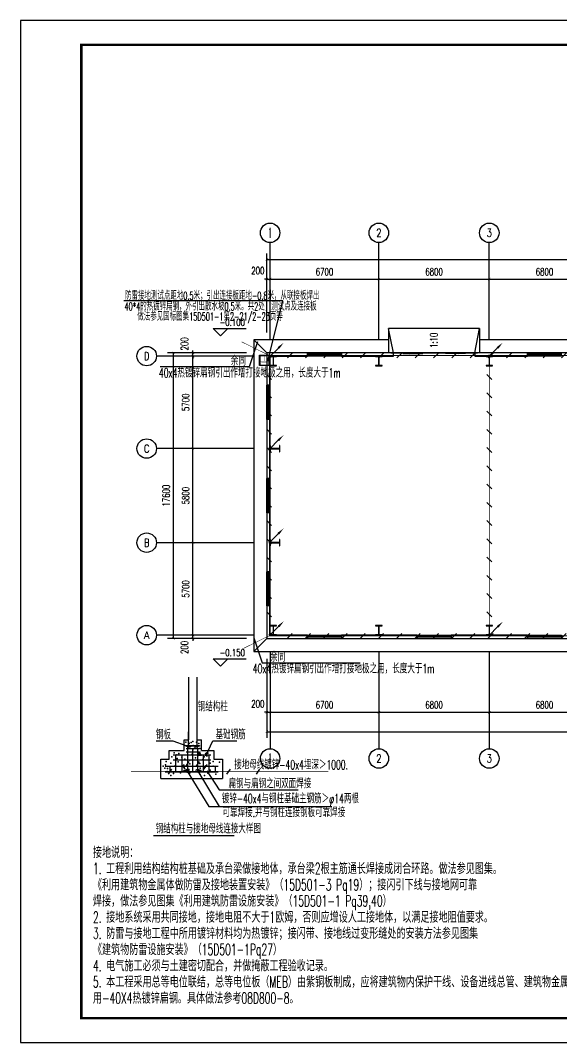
# Model space of a CAD drawing. Extents: x 1728470 to 1835391, y -157368 to 197905.
# Drawn here: x 1728675 to 1762000, y -89475 to -26475 of the extents above; entities that cross this region are included whole.
import ezdxf
from ezdxf.enums import TextEntityAlignment as Align

# ---------------------------------------------------------------- set-up
doc = ezdxf.new("R2010")
doc.units = 0
doc.header["$LTSCALE"] = 1000
doc.header["$MEASUREMENT"] = 0
doc.linetypes.add('ACAD_ISO10W100', pattern=[18.5, 12, -3, 0.5, -3])
doc.linetypes.add('CENTER2', pattern=[1.14, 0.75, -0.13, 0.13, -0.13])
doc.layers.get('0').update_dxf_attribs({"linetype": 'CONTINUOUS'})
doc.layers.get('DEFPOINTS').update_dxf_attribs({"linetype": 'CONTINUOUS'})
for name, color, linetype in [('AXIS', 3, 'CONTINUOUS'), ('AXIS_TEXT', 7, 'CONTINUOUS'), ('COLUMN', 99, 'CONTINUOUS'), ('DIM_ELEV', 3, 'CONTINUOUS'), ('DIM_SYMB', 3, 'CONTINUOUS'), ('ELEMENT', 3, 'CONTINUOUS'), ('GROUND', 2, 'CONTINUOUS'), ('LWIRE', 4, 'CONTINUOUS'), ('PUB_DIM', 3, 'CONTINUOUS'), ('PUB_TEXT', 7, 'CONTINUOUS'), ('PUB_TITLE', 4, 'CONTINUOUS'), ('SHTLN', 4, 'CONTINUOUS'), ('STAIR', 2, 'CONTINUOUS'), ('TEL_LEAD', 3, 'CONTINUOUS'), ('WALL', 9, 'CONTINUOUS'), ('WINDOW', 99, 'CONTINUOUS'), ('WIRE-接地', 4, 'CONTINUOUS'), ('WIRE-照明', 1, 'CONTINUOUS')]:
    doc.layers.add(name, color=color, linetype=linetype)
doc.styles.add('_TCH_AXIS', font='COMPLEX', dxfattribs={"bigfont": 'GBCBIG'})
doc.styles.add('_TCH_DIM', font='SIMPLEX', dxfattribs={"bigfont": 'GBCBIG'})
doc.styles.add('COMPLEX', font='COMPLEX')
doc.styles.add('DIM_FONT', font='SIMPLEX', dxfattribs={"width": 0.7, "bigfont": 'GBCBIG'})
doc.styles.get("Standard").update_dxf_attribs({"font": 'gbenor.shx', "bigfont": 'gbcbig.shx'})
doc.styles.add('STY53', font='COMPLEX', dxfattribs={"width": 0.6, "bigfont": 'HZTXT'})
doc.dimstyles.new('DIMN150', dxfattribs={"dimscale": 1.5, "dimtxt": 300, "dimasz": 100, "dimexe": 250, "dimexo": 300, "dimgap": 150, "dimtad": 1, "dimdec": 0, "dimzin": 0, "dimtxsty": 'DIM_FONT', "dimblk": 'ARCHTICK', "dimcen": 0.09, "dimclrt": 7, "dimazin": 3, "dimtfac": 1, "dimtdec": 0, "dimtix": 1, "dimtmove": 0, "dimatfit": 3, "dimtolj": 1, "dimtzin": 0})

# ---------------------------------------------------------------- blocks, each defined once
blk = doc.blocks.new('_AXISO')
blk.add_circle((0, 0), 0.5)
at = {"layer": 'AXIS_TEXT', "style": 'COMPLEX', "width": 1.041667}
blk.add_attdef('A', text='', height=0.56, dxfattribs=at).set_placement((-0.25, -0.28), (0.25, -0.28), align=Align.FIT)
blk = doc.blocks.new('_ARCHTICK')
at = {"color": 0, "linetype": 'BYBLOCK', "const_width": 0.15}
blk.add_lwpolyline([(-0.5, -0.5), (0.5, 0.5)], dxfattribs=at)
blk = doc.blocks.new('*D48')
at = {"layer": 'AXIS', "color": 0}
for p, q in [((1913817, 67450), (1913817, 62575)), ((1968417, 67450), (1968417, 62575)), ((1913817, 62950), (1968417, 62950))]:
    blk.add_line(p, q, dxfattribs=at)
at = {"layer": 'DEFPOINTS', "color": 0}
for p in [(1913817, 67900), (1968417, 67900), (1968417, 62950)]:
    blk.add_point(p, dxfattribs=at)
at = {"layer": 'AXIS', "color": 0, "xscale": 150, "yscale": 150, "zscale": 150, "rotation": 180}
blk.add_blockref('_ARCHTICK', (1913817, 62950), dxfattribs=at)
at = {"layer": 'AXIS', "color": 0, "xscale": 150, "yscale": 150, "zscale": 150}
blk.add_blockref('_ARCHTICK', (1968417, 62950), dxfattribs=at)
at = {"layer": 'AXIS', "color": 7, "insert": (1941117, 63400), "char_height": 450, "attachment_point": 5, "style": 'DIM_FONT'}
blk.add_mtext('\\A1;54600', dxfattribs=at)
blk = doc.blocks.new('*D49')
at = {"layer": 'AXIS', "color": 0}
for p, q in [((1913817, 67450), (1913817, 63775)), ((1914017, 67450), (1914017, 63775)), ((1913817, 64150), (1913667, 64150)), ((1913817, 64150), (1914017, 64150)), ((1914017, 64150), (1914167, 64150))]:
    blk.add_line(p, q, dxfattribs=at)
at = {"layer": 'DEFPOINTS', "color": 0}
for p in [(1913817, 67900), (1914017, 67900), (1914017, 64150)]:
    blk.add_point(p, dxfattribs=at)
at = {"layer": 'AXIS', "color": 0, "xscale": 150, "yscale": 150, "zscale": 150}
blk.add_blockref('_ARCHTICK', (1913817, 64150), dxfattribs=at)
at = {"layer": 'AXIS', "color": 0, "xscale": 150, "yscale": 150, "zscale": 150, "rotation": 180}
blk.add_blockref('_ARCHTICK', (1914017, 64150), dxfattribs=at)
at = {"layer": 'AXIS', "color": 7, "insert": (1913262, 64668), "char_height": 450, "attachment_point": 5, "style": 'DIM_FONT'}
blk.add_mtext('\\A1;200', dxfattribs=at)
blk = doc.blocks.new('*D50')
at = {"layer": 'AXIS', "color": 0}
for p, q in [((1914017, 67450), (1914017, 63775)), ((1920717, 67450), (1920717, 63775)), ((1914017, 64150), (1920717, 64150))]:
    blk.add_line(p, q, dxfattribs=at)
at = {"layer": 'DEFPOINTS', "color": 0}
for p in [(1914017, 67900), (1920717, 67900), (1920717, 64150)]:
    blk.add_point(p, dxfattribs=at)
at = {"layer": 'AXIS', "color": 0, "xscale": 150, "yscale": 150, "zscale": 150, "rotation": 180}
blk.add_blockref('_ARCHTICK', (1914017, 64150), dxfattribs=at)
at = {"layer": 'AXIS', "color": 0, "xscale": 150, "yscale": 150, "zscale": 150}
blk.add_blockref('_ARCHTICK', (1920717, 64150), dxfattribs=at)
at = {"layer": 'AXIS', "color": 7, "insert": (1917367, 64600), "char_height": 450, "attachment_point": 5, "style": 'DIM_FONT'}
blk.add_mtext('\\A1;6700', dxfattribs=at)
blk = doc.blocks.new('*D51')
at = {"layer": 'AXIS', "color": 0}
for p, q in [((1920717, 67450), (1920717, 63775)), ((1927517, 67450), (1927517, 63775)), ((1920717, 64150), (1927517, 64150))]:
    blk.add_line(p, q, dxfattribs=at)
at = {"layer": 'DEFPOINTS', "color": 0}
for p in [(1920717, 67900), (1927517, 67900), (1927517, 64150)]:
    blk.add_point(p, dxfattribs=at)
at = {"layer": 'AXIS', "color": 0, "xscale": 150, "yscale": 150, "zscale": 150, "rotation": 180}
blk.add_blockref('_ARCHTICK', (1920717, 64150), dxfattribs=at)
at = {"layer": 'AXIS', "color": 0, "xscale": 150, "yscale": 150, "zscale": 150}
blk.add_blockref('_ARCHTICK', (1927517, 64150), dxfattribs=at)
at = {"layer": 'AXIS', "color": 7, "insert": (1924117, 64600), "char_height": 450, "attachment_point": 5, "style": 'DIM_FONT'}
blk.add_mtext('\\A1;6800', dxfattribs=at)
blk = doc.blocks.new('*D52')
at = {"layer": 'AXIS', "color": 0}
for p, q in [((1927517, 67450), (1927517, 63775)), ((1934317, 67450), (1934317, 63775)), ((1927517, 64150), (1934317, 64150))]:
    blk.add_line(p, q, dxfattribs=at)
at = {"layer": 'DEFPOINTS', "color": 0}
for p in [(1927517, 67900), (1934317, 67900), (1934317, 64150)]:
    blk.add_point(p, dxfattribs=at)
at = {"layer": 'AXIS', "color": 0, "xscale": 150, "yscale": 150, "zscale": 150, "rotation": 180}
blk.add_blockref('_ARCHTICK', (1927517, 64150), dxfattribs=at)
at = {"layer": 'AXIS', "color": 0, "xscale": 150, "yscale": 150, "zscale": 150}
blk.add_blockref('_ARCHTICK', (1934317, 64150), dxfattribs=at)
at = {"layer": 'AXIS', "color": 7, "insert": (1930917, 64600), "char_height": 450, "attachment_point": 5, "style": 'DIM_FONT'}
blk.add_mtext('\\A1;6800', dxfattribs=at)
blk = doc.blocks.new('*D59')
at = {"layer": 'AXIS', "color": 0}
for p, q in [((1913817, 87550), (1913817, 92425)), ((1913817, 92050), (1968417, 92050)), ((1968417, 87550), (1968417, 92425))]:
    blk.add_line(p, q, dxfattribs=at)
at = {"layer": 'DEFPOINTS', "color": 0}
for p in [(1968417, 92050), (1913817, 87100), (1968417, 87100)]:
    blk.add_point(p, dxfattribs=at)
at = {"layer": 'AXIS', "color": 0, "xscale": 150, "yscale": 150, "zscale": 150, "rotation": 180}
blk.add_blockref('_ARCHTICK', (1913817, 92050), dxfattribs=at)
at = {"layer": 'AXIS', "color": 0, "xscale": 150, "yscale": 150, "zscale": 150}
blk.add_blockref('_ARCHTICK', (1968417, 92050), dxfattribs=at)
at = {"layer": 'AXIS', "color": 7, "insert": (1941117, 92500), "char_height": 450, "attachment_point": 5, "style": 'DIM_FONT'}
blk.add_mtext('\\A1;54600', dxfattribs=at)
blk = doc.blocks.new('*D60')
at = {"layer": 'AXIS', "color": 0}
for p, q in [((1913817, 90850), (1913667, 90850)), ((1913817, 87550), (1913817, 91225)), ((1913817, 90850), (1914017, 90850)), ((1914017, 87550), (1914017, 91225)), ((1914017, 90850), (1914167, 90850))]:
    blk.add_line(p, q, dxfattribs=at)
at = {"layer": 'DEFPOINTS', "color": 0}
for p in [(1914017, 90850), (1913817, 87100), (1914017, 87100)]:
    blk.add_point(p, dxfattribs=at)
at = {"layer": 'AXIS', "color": 0, "xscale": 150, "yscale": 150, "zscale": 150}
blk.add_blockref('_ARCHTICK', (1913817, 90850), dxfattribs=at)
at = {"layer": 'AXIS', "color": 0, "xscale": 150, "yscale": 150, "zscale": 150, "rotation": 180}
blk.add_blockref('_ARCHTICK', (1914017, 90850), dxfattribs=at)
at = {"layer": 'AXIS', "color": 7, "insert": (1913262, 91368), "char_height": 450, "attachment_point": 5, "style": 'DIM_FONT'}
blk.add_mtext('\\A1;200', dxfattribs=at)
blk = doc.blocks.new('*D61')
at = {"layer": 'AXIS', "color": 0}
for p, q in [((1914017, 87550), (1914017, 91225)), ((1914017, 90850), (1920717, 90850)), ((1920717, 87550), (1920717, 91225))]:
    blk.add_line(p, q, dxfattribs=at)
at = {"layer": 'DEFPOINTS', "color": 0}
for p in [(1920717, 90850), (1914017, 87100), (1920717, 87100)]:
    blk.add_point(p, dxfattribs=at)
at = {"layer": 'AXIS', "color": 0, "xscale": 150, "yscale": 150, "zscale": 150, "rotation": 180}
blk.add_blockref('_ARCHTICK', (1914017, 90850), dxfattribs=at)
at = {"layer": 'AXIS', "color": 0, "xscale": 150, "yscale": 150, "zscale": 150}
blk.add_blockref('_ARCHTICK', (1920717, 90850), dxfattribs=at)
at = {"layer": 'AXIS', "color": 7, "insert": (1917367, 91300), "char_height": 450, "attachment_point": 5, "style": 'DIM_FONT'}
blk.add_mtext('\\A1;6700', dxfattribs=at)
blk = doc.blocks.new('*D62')
at = {"layer": 'AXIS', "color": 0}
for p, q in [((1920717, 87550), (1920717, 91225)), ((1920717, 90850), (1927517, 90850)), ((1927517, 87550), (1927517, 91225))]:
    blk.add_line(p, q, dxfattribs=at)
at = {"layer": 'DEFPOINTS', "color": 0}
for p in [(1927517, 90850), (1920717, 87100), (1927517, 87100)]:
    blk.add_point(p, dxfattribs=at)
at = {"layer": 'AXIS', "color": 0, "xscale": 150, "yscale": 150, "zscale": 150, "rotation": 180}
blk.add_blockref('_ARCHTICK', (1920717, 90850), dxfattribs=at)
at = {"layer": 'AXIS', "color": 0, "xscale": 150, "yscale": 150, "zscale": 150}
blk.add_blockref('_ARCHTICK', (1927517, 90850), dxfattribs=at)
at = {"layer": 'AXIS', "color": 7, "insert": (1924117, 91300), "char_height": 450, "attachment_point": 5, "style": 'DIM_FONT'}
blk.add_mtext('\\A1;6800', dxfattribs=at)
blk = doc.blocks.new('*D63')
at = {"layer": 'AXIS', "color": 0}
for p, q in [((1927517, 87550), (1927517, 91225)), ((1927517, 90850), (1934317, 90850)), ((1934317, 87550), (1934317, 91225))]:
    blk.add_line(p, q, dxfattribs=at)
at = {"layer": 'DEFPOINTS', "color": 0}
for p in [(1934317, 90850), (1927517, 87100), (1934317, 87100)]:
    blk.add_point(p, dxfattribs=at)
at = {"layer": 'AXIS', "color": 0, "xscale": 150, "yscale": 150, "zscale": 150, "rotation": 180}
blk.add_blockref('_ARCHTICK', (1927517, 90850), dxfattribs=at)
at = {"layer": 'AXIS', "color": 0, "xscale": 150, "yscale": 150, "zscale": 150}
blk.add_blockref('_ARCHTICK', (1934317, 90850), dxfattribs=at)
at = {"layer": 'AXIS', "color": 7, "insert": (1930917, 91300), "char_height": 450, "attachment_point": 5, "style": 'DIM_FONT'}
blk.add_mtext('\\A1;6800', dxfattribs=at)
blk = doc.blocks.new('*D76')
at = {"layer": 'AXIS', "color": 0}
for p, q in [((1912567, 86300), (1907692, 86300)), ((1908067, 68700), (1908067, 86300)), ((1912567, 68700), (1907692, 68700))]:
    blk.add_line(p, q, dxfattribs=at)
at = {"layer": 'DEFPOINTS', "color": 0}
for p in [(1908067, 86300), (1913017, 86300), (1913017, 68700)]:
    blk.add_point(p, dxfattribs=at)
at = {"layer": 'AXIS', "color": 0, "xscale": 150, "yscale": 150, "zscale": 150}
for p, rotation in [((1908067, 86300), 90), ((1908067, 68700), 270)]:
    blk.add_blockref('_ARCHTICK', p, dxfattribs=dict(at, rotation=rotation))
at = {"layer": 'AXIS', "color": 7, "insert": (1907617, 77500), "char_height": 450, "attachment_point": 5, "rotation": 90, "style": 'DIM_FONT'}
blk.add_mtext('\\A1;17600', dxfattribs=at)
blk = doc.blocks.new('*D77')
at = {"layer": 'AXIS', "color": 0}
for p, q in [((1912567, 68900), (1908892, 68900)), ((1912567, 68700), (1908892, 68700)), ((1909267, 68900), (1909267, 69050)), ((1909267, 68700), (1909267, 68900)), ((1909267, 68700), (1909267, 68550))]:
    blk.add_line(p, q, dxfattribs=at)
at = {"layer": 'DEFPOINTS', "color": 0}
for p in [(1909267, 68900), (1913017, 68900), (1913017, 68700)]:
    blk.add_point(p, dxfattribs=at)
at = {"layer": 'AXIS', "color": 0, "xscale": 150, "yscale": 150, "zscale": 150}
for p, rotation in [((1909267, 68900), 270), ((1909267, 68700), 90)]:
    blk.add_blockref('_ARCHTICK', p, dxfattribs=dict(at, rotation=rotation))
at = {"layer": 'AXIS', "color": 7, "insert": (1908749, 68145), "char_height": 450, "attachment_point": 5, "rotation": 90, "style": 'DIM_FONT'}
blk.add_mtext('\\A1;200', dxfattribs=at)
blk = doc.blocks.new('*D78')
at = {"layer": 'AXIS', "color": 0}
for p, q in [((1912567, 74600), (1908892, 74600)), ((1909267, 68900), (1909267, 74600)), ((1912567, 68900), (1908892, 68900))]:
    blk.add_line(p, q, dxfattribs=at)
at = {"layer": 'DEFPOINTS', "color": 0}
for p in [(1909267, 74600), (1913017, 74600), (1913017, 68900)]:
    blk.add_point(p, dxfattribs=at)
at = {"layer": 'AXIS', "color": 0, "xscale": 150, "yscale": 150, "zscale": 150}
for p, rotation in [((1909267, 74600), 90), ((1909267, 68900), 270)]:
    blk.add_blockref('_ARCHTICK', p, dxfattribs=dict(at, rotation=rotation))
at = {"layer": 'AXIS', "color": 7, "insert": (1908817, 71750), "char_height": 450, "attachment_point": 5, "rotation": 90, "style": 'DIM_FONT'}
blk.add_mtext('\\A1;5700', dxfattribs=at)
blk = doc.blocks.new('*D79')
at = {"layer": 'AXIS', "color": 0}
for p, q in [((1912567, 80400), (1908892, 80400)), ((1909267, 74600), (1909267, 80400)), ((1912567, 74600), (1908892, 74600))]:
    blk.add_line(p, q, dxfattribs=at)
at = {"layer": 'DEFPOINTS', "color": 0}
for p in [(1909267, 80400), (1913017, 80400), (1913017, 74600)]:
    blk.add_point(p, dxfattribs=at)
at = {"layer": 'AXIS', "color": 0, "xscale": 150, "yscale": 150, "zscale": 150}
for p, rotation in [((1909267, 80400), 90), ((1909267, 74600), 270)]:
    blk.add_blockref('_ARCHTICK', p, dxfattribs=dict(at, rotation=rotation))
at = {"layer": 'AXIS', "color": 7, "insert": (1908817, 77500), "char_height": 450, "attachment_point": 5, "rotation": 90, "style": 'DIM_FONT'}
blk.add_mtext('\\A1;5800', dxfattribs=at)
blk = doc.blocks.new('*D80')
at = {"layer": 'AXIS', "color": 0}
for p, q in [((1912567, 86100), (1908892, 86100)), ((1909267, 80400), (1909267, 86100)), ((1912567, 80400), (1908892, 80400))]:
    blk.add_line(p, q, dxfattribs=at)
at = {"layer": 'DEFPOINTS', "color": 0}
for p in [(1909267, 86100), (1913017, 86100), (1913017, 80400)]:
    blk.add_point(p, dxfattribs=at)
at = {"layer": 'AXIS', "color": 0, "xscale": 150, "yscale": 150, "zscale": 150}
for p, rotation in [((1909267, 86100), 90), ((1909267, 80400), 270)]:
    blk.add_blockref('_ARCHTICK', p, dxfattribs=dict(at, rotation=rotation))
at = {"layer": 'AXIS', "color": 7, "insert": (1908817, 83250), "char_height": 450, "attachment_point": 5, "rotation": 90, "style": 'DIM_FONT'}
blk.add_mtext('\\A1;5700', dxfattribs=at)
blk = doc.blocks.new('*D81')
at = {"layer": 'AXIS', "color": 0}
for p, q in [((1909267, 86300), (1909267, 86450)), ((1912567, 86300), (1908892, 86300)), ((1912567, 86100), (1908892, 86100)), ((1909267, 86100), (1909267, 86300)), ((1909267, 86100), (1909267, 85950))]:
    blk.add_line(p, q, dxfattribs=at)
at = {"layer": 'DEFPOINTS', "color": 0}
for p in [(1909267, 86300), (1913017, 86300), (1913017, 86100)]:
    blk.add_point(p, dxfattribs=at)
at = {"layer": 'AXIS', "color": 0, "xscale": 150, "yscale": 150, "zscale": 150}
for p, rotation in [((1909267, 86300), 270), ((1909267, 86100), 90)]:
    blk.add_blockref('_ARCHTICK', p, dxfattribs=dict(at, rotation=rotation))
at = {"layer": 'AXIS', "color": 7, "insert": (1908749, 86855), "char_height": 450, "attachment_point": 5, "rotation": 90, "style": 'DIM_FONT'}
blk.add_mtext('\\A1;200', dxfattribs=at)
blk = doc.blocks.new('$TCHSYS$WIN2D')
for p, q in [((-0.5, 0.5), (0.5, 0.5)), ((-0.5, 0.5), (-0.5, -0.5)), ((0.5, 0.5), (0.5, -0.5)), ((0.5, 0.167), (-0.5, 0.167)), ((0.5, -0.167), (-0.5, -0.167)), ((-0.5, -0.5), (0.5, -0.5))]:
    blk.add_line(p, q)
blk = doc.blocks.new('$DORLIB2D$00000130')
at = {"color": 0, "linetype": 'CONTINUOUS'}
for p, q in [((-0.533, 0.66), (-0.533, 0.513)), ((0, 0.66), (-0.533, 0.66)), ((0, 0.513), (0, 0.66)), ((0.533, 0.66), (0, 0.66)), ((0.533, 0.66), (0.533, 0.513)), ((0, 0.513), (-0.533, 0.513)), ((0.533, 0.513), (0, 0.513)), ((-0.385, 0.269), (-0.14, 0.269)), ((-0.385, 0.269), (-0.3, 0.214)), ((-0.3, 0.214), (-0.3, 0.269)), ((0.385, 0.269), (0.14, 0.269)), ((0.3, 0.214), (0.3, 0.269)), ((0.385, 0.269), (0.3, 0.214))]:
    blk.add_line(p, q, dxfattribs=at)
blk = doc.blocks.new('$TELECSYS$00000008')
blk.add_line((0.4, 0.4), (-0.4, -0.4))
blk = doc.blocks.new('$TELECSYS$00000079')
for p, q in [((0.7, 0.7), (0, 0)), ((0.104, 0.104), (0.104, 0.104)), ((-0.104, -0.104), (-0.104, -0.104))]:
    blk.add_line(p, q)
at = {"const_width": 0.142}
blk.add_lwpolyline([(-0.071, 0, 1), (0.071, 0, 1)], format="xyb", close=True, dxfattribs=at)
blk.add_solid([(0.63, 0.77), (0.77, 0.63), (1.15, 1.15)])
at = {"width": 0.8, "flags": 9}
blk.add_attdef('A', (0, 0), '', height=0.00002, dxfattribs=at)
blk = doc.blocks.new('$ELEMENT$00000390')
at = {"const_width": 0.0233}
for points in [[(0, 0), (0, -0.375)], [(-0.25, -0.375), (0.25, -0.375)], [(-0.188, -0.5), (0.188, -0.5)], [(-0.062, -0.625), (0.062, -0.625)]]:
    blk.add_lwpolyline(points, dxfattribs=at)
at = {"flags": 9}
blk.add_attdef('S', (0, 0), '', height=0.00000667, dxfattribs=at)
blk = doc.blocks.new('S')
at = {"layer": 'WINDOW', "color": 3}
blk.add_lwpolyline([(-940, 1072), (0, 1072), (0, 0), (-940, 0)], close=True, dxfattribs=at)
at = {"layer": 'ELEMENT', "xscale": 1500, "yscale": 1500, "zscale": 1500}
blk.add_blockref('$ELEMENT$00000390', (-469, 1025), dxfattribs=at)
blk = doc.blocks.new('DFW32')
at = {"color": 8, "const_width": 30}
blk.add_lwpolyline([(1913816.8, 85500.2), (1913416.8, 85500.2), (1913416.8, 86100.2), (1913816.8, 86100.2)], dxfattribs=at)
at = {"layer": 'AXIS', "color": 8}
for p, q in [((1914016.8, 87100.2), (1914016.8, 93100.2)), ((1920716.8, 87100.2), (1920716.8, 93100.2)), ((1927516.8, 87100.2), (1927516.8, 93100.2)), ((1913016.8, 86100.2), (1907016.8, 86100.2)), ((1913016.8, 80400.2), (1907016.8, 80400.2)), ((1913016.8, 74600.2), (1907016.8, 74600.2)), ((1913016.8, 68900.2), (1907016.8, 68900.2)), ((1914016.8, 67900.2), (1914016.8, 61900.2)), ((1920716.8, 67900.2), (1920716.8, 61900.2)), ((1927516.8, 67900.2), (1927516.8, 61900.2))]:
    blk.add_line(p, q, dxfattribs=at)
at = {"layer": 'COLUMN', "color": 8}
for p, q in [((1914416.8, 86100.2), (1914016.8, 86100.2)), ((1914016.8, 86100.2), (1914016.8, 86078.2)), ((1914016.8, 86078.2), (1914205.8, 86078.2)), ((1914205.8, 86078.2), (1914210.8, 86073.2)), ((1914210.8, 86073.2), (1914210.8, 85527.2)), ((1914222.8, 86073.2), (1914227.8, 86078.2)), ((1914222.8, 85527.2), (1914222.8, 86073.2)), ((1914227.8, 86078.2), (1914416.8, 86078.2)), ((1914416.8, 86078.2), (1914416.8, 86100.2)), ((1920916.8, 86100.2), (1920516.8, 86100.2)), ((1920516.8, 86100.2), (1920516.8, 86078.2)), ((1920516.8, 86078.2), (1920705.8, 86078.2)), ((1920705.8, 86078.2), (1920710.8, 86073.2)), ((1920710.8, 86073.2), (1920710.8, 85527.2)), ((1920722.8, 86073.2), (1920727.8, 86078.2)), ((1920722.8, 85527.2), (1920722.8, 86073.2)), ((1920727.8, 86078.2), (1920916.8, 86078.2)), ((1920916.8, 86078.2), (1920916.8, 86100.2)), ((1927716.8, 86100.2), (1927316.8, 86100.2)), ((1927316.8, 86100.2), (1927316.8, 86078.2)), ((1927316.8, 86078.2), (1927505.8, 86078.2)), ((1927505.8, 86078.2), (1927510.8, 86073.2)), ((1927510.8, 86073.2), (1927510.8, 85527.2)), ((1927522.8, 86073.2), (1927527.8, 86078.2)), ((1927522.8, 85527.2), (1927522.8, 86073.2)), ((1927527.8, 86078.2), (1927716.8, 86078.2)), ((1927716.8, 86078.2), (1927716.8, 86100.2)), ((1914205.8, 85522.2), (1914016.8, 85522.2)), ((1914016.8, 85522.2), (1914016.8, 85500.2)), ((1914016.8, 85500.2), (1914416.8, 85500.2)), ((1914210.8, 85527.2), (1914205.8, 85522.2)), ((1914227.8, 85522.2), (1914222.8, 85527.2)), ((1914416.8, 85522.2), (1914227.8, 85522.2)), ((1914416.8, 85500.2), (1914416.8, 85522.2)), ((1920705.8, 85522.2), (1920516.8, 85522.2)), ((1920516.8, 85522.2), (1920516.8, 85500.2)), ((1920516.8, 85500.2), (1920916.8, 85500.2)), ((1920710.8, 85527.2), (1920705.8, 85522.2)), ((1920727.8, 85522.2), (1920722.8, 85527.2)), ((1920916.8, 85522.2), (1920727.8, 85522.2)), ((1920916.8, 85500.2), (1920916.8, 85522.2)), ((1927505.8, 85522.2), (1927316.8, 85522.2)), ((1927316.8, 85522.2), (1927316.8, 85500.2)), ((1927316.8, 85500.2), (1927716.8, 85500.2)), ((1927510.8, 85527.2), (1927505.8, 85522.2)), ((1927527.8, 85522.2), (1927522.8, 85527.2)), ((1927716.8, 85522.2), (1927527.8, 85522.2)), ((1927716.8, 85500.2), (1927716.8, 85522.2)), ((1914038.8, 80594.2), (1914016.8, 80594.2)), ((1914016.8, 80594.2), (1914016.8, 80194.2)), ((1914016.8, 80194.2), (1914038.8, 80194.2)), ((1914038.8, 80405.2), (1914038.8, 80594.2)), ((1914043.8, 80400.2), (1914038.8, 80405.2)), ((1914038.8, 80383.2), (1914043.8, 80388.2)), ((1914038.8, 80194.2), (1914038.8, 80383.2)), ((1914589.8, 80400.2), (1914043.8, 80400.2)), ((1914043.8, 80388.2), (1914589.8, 80388.2)), ((1914594.8, 80405.2), (1914589.8, 80400.2)), ((1914589.8, 80388.2), (1914594.8, 80383.2)), ((1914616.8, 80594.2), (1914594.8, 80594.2)), ((1914594.8, 80594.2), (1914594.8, 80405.2)), ((1914594.8, 80383.2), (1914594.8, 80194.2)), ((1914594.8, 80194.2), (1914616.8, 80194.2)), ((1914616.8, 80194.2), (1914616.8, 80594.2)), ((1914038.8, 74800.2), (1914016.8, 74800.2)), ((1914016.8, 74800.2), (1914016.8, 74400.2)), ((1914016.8, 74400.2), (1914038.8, 74400.2)), ((1914038.8, 74611.2), (1914038.8, 74800.2)), ((1914043.8, 74606.2), (1914038.8, 74611.2)), ((1914038.8, 74589.2), (1914043.8, 74594.2)), ((1914038.8, 74400.2), (1914038.8, 74589.2)), ((1914589.8, 74606.2), (1914043.8, 74606.2)), ((1914043.8, 74594.2), (1914589.8, 74594.2)), ((1914594.8, 74611.2), (1914589.8, 74606.2)), ((1914589.8, 74594.2), (1914594.8, 74589.2)), ((1914616.8, 74800.2), (1914594.8, 74800.2)), ((1914594.8, 74800.2), (1914594.8, 74611.2)), ((1914594.8, 74589.2), (1914594.8, 74400.2)), ((1914594.8, 74400.2), (1914616.8, 74400.2)), ((1914616.8, 74400.2), (1914616.8, 74800.2)), ((1914416.8, 69500.2), (1914016.8, 69500.2)), ((1914016.8, 69500.2), (1914016.8, 69478.2)), ((1914016.8, 69478.2), (1914205.8, 69478.2)), ((1914205.8, 69478.2), (1914210.8, 69473.2)), ((1914210.8, 69473.2), (1914210.8, 68927.2)), ((1914222.8, 69473.2), (1914227.8, 69478.2)), ((1914222.8, 68927.2), (1914222.8, 69473.2)), ((1914227.8, 69478.2), (1914416.8, 69478.2)), ((1914416.8, 69478.2), (1914416.8, 69500.2)), ((1920916.8, 69500.2), (1920516.8, 69500.2)), ((1920516.8, 69500.2), (1920516.8, 69478.2)), ((1920516.8, 69478.2), (1920705.8, 69478.2)), ((1920705.8, 69478.2), (1920710.8, 69473.2)), ((1920710.8, 69473.2), (1920710.8, 68927.2)), ((1920722.8, 69473.2), (1920727.8, 69478.2)), ((1920722.8, 68927.2), (1920722.8, 69473.2)), ((1920727.8, 69478.2), (1920916.8, 69478.2)), ((1920916.8, 69478.2), (1920916.8, 69500.2)), ((1927716.8, 69500.2), (1927316.8, 69500.2)), ((1927316.8, 69500.2), (1927316.8, 69478.2)), ((1927316.8, 69478.2), (1927505.8, 69478.2)), ((1927505.8, 69478.2), (1927510.8, 69473.2)), ((1927510.8, 69473.2), (1927510.8, 68927.2)), ((1927522.8, 69473.2), (1927527.8, 69478.2)), ((1927522.8, 68927.2), (1927522.8, 69473.2)), ((1927527.8, 69478.2), (1927716.8, 69478.2)), ((1927716.8, 69478.2), (1927716.8, 69500.2)), ((1914205.8, 68922.2), (1914016.8, 68922.2)), ((1914016.8, 68922.2), (1914016.8, 68900.2)), ((1914016.8, 68900.2), (1914416.8, 68900.2)), ((1914210.8, 68927.2), (1914205.8, 68922.2)), ((1914227.8, 68922.2), (1914222.8, 68927.2)), ((1914416.8, 68922.2), (1914227.8, 68922.2)), ((1914416.8, 68900.2), (1914416.8, 68922.2)), ((1920705.8, 68922.2), (1920516.8, 68922.2)), ((1920516.8, 68922.2), (1920516.8, 68900.2)), ((1920516.8, 68900.2), (1920916.8, 68900.2)), ((1920710.8, 68927.2), (1920705.8, 68922.2)), ((1920727.8, 68922.2), (1920722.8, 68927.2)), ((1920916.8, 68922.2), (1920727.8, 68922.2)), ((1920916.8, 68900.2), (1920916.8, 68922.2)), ((1927505.8, 68922.2), (1927316.8, 68922.2)), ((1927316.8, 68922.2), (1927316.8, 68900.2)), ((1927316.8, 68900.2), (1927716.8, 68900.2)), ((1927510.8, 68927.2), (1927505.8, 68922.2)), ((1927527.8, 68922.2), (1927522.8, 68927.2)), ((1927716.8, 68922.2), (1927527.8, 68922.2)), ((1927716.8, 68900.2), (1927716.8, 68922.2))]:
    blk.add_line(p, q, dxfattribs=at)
at = {"layer": 'DIM_ELEV', "color": 8}
for p, q in [((1910968.5, 87350.7), (1910518.5, 87800.7)), ((1910518.5, 87800.7), (1912538.3, 87800.7)), ((1910968.5, 87350.7), (1911418.5, 87800.7)), ((1910968.5, 66992.2), (1910518.5, 67442.2)), ((1910518.5, 67442.2), (1912538.3, 67442.2)), ((1910968.5, 66992.2), (1911418.5, 67442.2))]:
    blk.add_line(p, q, dxfattribs=at)
at = {"layer": 'DIM_SYMB', "color": 8}
blk.add_lwpolyline([(1924484.3, 86495.2, 0, 0, 0), (1924484.3, 87168.7, 120, 0, 0), (1924484.3, 87618.7, 0, 0, 0)], format="xyseb", dxfattribs=at)
at = {"layer": 'GROUND', "color": 8}
for p, q in [((1921316.8, 87100.2), (1913016.8, 87100.2)), ((1913016.8, 87100.2), (1913016.8, 67900.2)), ((1913816.8, 86300.2), (1913016.8, 87100.2)), ((1955316.8, 87100.2), (1926916.8, 87100.2)), ((1921316.8, 86300.2), (1913816.8, 86300.2)), ((1913816.8, 86300.2), (1913816.8, 68700.2)), ((1955316.8, 86300.2), (1926916.8, 86300.2)), ((1913816.8, 68700.2), (1913016.8, 67900.2)), ((1913816.8, 68700.2), (1968416.8, 68700.2)), ((1913016.8, 67900.2), (1969216.8, 67900.2))]:
    blk.add_line(p, q, dxfattribs=at)
at = {"layer": 'STAIR', "color": 8}
for p, q in [((1926916.8, 87800.2), (1921316.8, 87800.2)), ((1921316.8, 87800.2), (1921316.8, 86300.2)), ((1921616.8, 86300.2), (1921316.8, 87800.2)), ((1926616.8, 86300.2), (1926916.8, 87800.2)), ((1926916.8, 87800.2), (1926916.8, 86300.2)), ((1926916.8, 86300.2), (1921316.8, 86300.2))]:
    blk.add_line(p, q, dxfattribs=at)
at = {"layer": 'WALL', "color": 8}
for p, q in [((1913816.8, 86300.2), (1913816.8, 84300.2)), ((1916316.8, 86300.2), (1913816.8, 86300.2)), ((1914016.8, 85522.2), (1914016.8, 86078.2)), ((1914416.8, 86100.2), (1916316.8, 86100.2)), ((1916316.8, 86100.2), (1916316.8, 86300.2)), ((1920716.8, 86300.2), (1918416.8, 86300.2)), ((1918416.8, 86300.2), (1918416.8, 86100.2)), ((1918416.8, 86100.2), (1920516.8, 86100.2)), ((1921616.8, 86300.2), (1920716.8, 86300.2)), ((1920916.8, 86100.2), (1921616.8, 86100.2)), ((1921616.8, 86100.2), (1921616.8, 86300.2)), ((1927516.8, 86300.2), (1926616.8, 86300.2)), ((1926616.8, 86300.2), (1926616.8, 86100.2)), ((1926616.8, 86100.2), (1927316.8, 86100.2)), ((1929866.8, 86300.2), (1927516.8, 86300.2)), ((1927716.8, 86100.2), (1929866.8, 86100.2)), ((1929866.8, 86100.2), (1929866.8, 86300.2)), ((1914016.8, 84300.2), (1914016.8, 85500.2)), ((1913816.8, 84300.2), (1914016.8, 84300.2)), ((1914016.8, 82200.2), (1913816.8, 82200.2)), ((1913816.8, 82200.2), (1913816.8, 80394.2)), ((1914016.8, 80594.2), (1914016.8, 82200.2)), ((1913816.8, 80394.2), (1913816.8, 78550.2)), ((1914016.8, 78550.2), (1914016.8, 80194.2)), ((1913816.8, 78550.2), (1914016.8, 78550.2)), ((1914016.8, 76450.2), (1913816.8, 76450.2)), ((1913816.8, 76450.2), (1913816.8, 74600.2)), ((1914016.8, 74800.2), (1914016.8, 76450.2)), ((1913816.8, 74600.2), (1913816.8, 72800.2)), ((1914016.8, 72800.2), (1914016.8, 74400.2)), ((1913816.8, 72800.2), (1914016.8, 72800.2)), ((1914016.8, 70700.2), (1913816.8, 70700.2)), ((1913816.8, 70700.2), (1913816.8, 68700.2)), ((1914016.8, 69500.2), (1914016.8, 70700.2)), ((1914016.8, 68922.2), (1914016.8, 69478.2)), ((1913816.8, 68700.2), (1916316.8, 68700.2)), ((1916316.8, 68900.2), (1914416.8, 68900.2)), ((1916316.8, 68700.2), (1916316.8, 68900.2)), ((1920516.8, 68900.2), (1918416.8, 68900.2)), ((1918416.8, 68900.2), (1918416.8, 68700.2)), ((1918416.8, 68700.2), (1920716.8, 68700.2)), ((1920716.8, 68700.2), (1923066.8, 68700.2)), ((1923066.8, 68900.2), (1920916.8, 68900.2)), ((1923066.8, 68700.2), (1923066.8, 68900.2)), ((1927316.8, 68900.2), (1925166.8, 68900.2)), ((1925166.8, 68900.2), (1925166.8, 68700.2)), ((1925166.8, 68700.2), (1927516.8, 68700.2)), ((1927516.8, 68700.2), (1929866.8, 68700.2)), ((1929866.8, 68900.2), (1927716.8, 68900.2)), ((1929866.8, 68700.2), (1929866.8, 68900.2))]:
    blk.add_line(p, q, dxfattribs=at)
at = {"layer": 'AXIS', "color": 8}
ref = blk.add_blockref('_AXISO', (1914016.8, 93700.2), dxfattribs=dict(at, xscale=1200, yscale=1200, zscale=1200))
ref.add_attrib('A', '1', dxfattribs={"layer": 'AXIS_TEXT', "color": 8, "height": 624.4, "style": '_TCH_AXIS', "width": 0.555556}).set_placement((1913942.4, 93388), (1914091.1, 93388), align=Align.FIT)
ref = blk.add_blockref('_AXISO', (1920716.8, 93700.2), dxfattribs=dict(at, xscale=1200, yscale=1200, zscale=1200))
ref.add_attrib('A', '2', dxfattribs={"layer": 'AXIS_TEXT', "color": 8, "height": 493.2, "style": '_TCH_AXIS'}).set_placement((1920552.4, 93453.6), (1920881.2, 93453.6), align=Align.FIT)
ref = blk.add_blockref('_AXISO', (1927516.8, 93700.2), dxfattribs=dict(at, xscale=1200, yscale=1200, zscale=1200))
ref.add_attrib('A', '3', dxfattribs={"layer": 'AXIS_TEXT', "color": 8, "height": 493.2, "style": '_TCH_AXIS'}).set_placement((1927352.4, 93453.6), (1927681.2, 93453.6), align=Align.FIT)
ref = blk.add_blockref('_AXISO', (1906416.8, 86100.2), dxfattribs=dict(at, xscale=1200, yscale=1200, zscale=1200))
ref.add_attrib('A', 'D', dxfattribs={"layer": 'AXIS_TEXT', "color": 8, "height": 493.2, "style": '_TCH_AXIS', "width": 0.823529}).set_placement((1906252.4, 85853.6), (1906581.2, 85853.6), align=Align.FIT)
ref = blk.add_blockref('_AXISO', (1906416.8, 80400.2), dxfattribs=dict(at, xscale=1200, yscale=1200, zscale=1200))
ref.add_attrib('A', 'C', dxfattribs={"layer": 'AXIS_TEXT', "color": 8, "height": 480.7, "style": '_TCH_AXIS'}).set_placement((1906245.1, 80159.8), (1906588.5, 80159.8), align=Align.FIT)
ref = blk.add_blockref('_AXISO', (1906416.8, 74600.2), dxfattribs=dict(at, xscale=1200, yscale=1200, zscale=1200))
ref.add_attrib('A', 'B', dxfattribs={"layer": 'AXIS_TEXT', "color": 8, "height": 493.2, "style": '_TCH_AXIS', "width": 0.823529}).set_placement((1906252.4, 74353.6), (1906581.2, 74353.6), align=Align.FIT)
ref = blk.add_blockref('_AXISO', (1906416.8, 68900.2), dxfattribs=dict(at, xscale=1200, yscale=1200, zscale=1200))
ref.add_attrib('A', 'A', dxfattribs={"layer": 'AXIS_TEXT', "color": 8, "height": 468.8, "style": '_TCH_AXIS', "width": 0.888889}).set_placement((1906238.2, 68665.8), (1906595.3, 68665.8), align=Align.FIT)
ref = blk.add_blockref('_AXISO', (1914016.8, 61300.2), dxfattribs=dict(at, xscale=1200, yscale=1200, zscale=1200))
ref.add_attrib('A', '1', dxfattribs={"layer": 'AXIS_TEXT', "color": 8, "height": 624.4, "style": '_TCH_AXIS', "width": 0.555556}).set_placement((1913942.4, 60988), (1914091.1, 60988), align=Align.FIT)
ref = blk.add_blockref('_AXISO', (1920716.8, 61300.2), dxfattribs=dict(at, xscale=1200, yscale=1200, zscale=1200))
ref.add_attrib('A', '2', dxfattribs={"layer": 'AXIS_TEXT', "color": 8, "height": 493.2, "style": '_TCH_AXIS'}).set_placement((1920552.4, 61053.6), (1920881.2, 61053.6), align=Align.FIT)
ref = blk.add_blockref('_AXISO', (1927516.8, 61300.2), dxfattribs=dict(at, xscale=1200, yscale=1200, zscale=1200))
ref.add_attrib('A', '3', dxfattribs={"layer": 'AXIS_TEXT', "color": 8, "height": 493.2, "style": '_TCH_AXIS'}).set_placement((1927352.4, 61053.6), (1927681.2, 61053.6), align=Align.FIT)
at = {"layer": 'WINDOW', "color": 8}
for name, p, xscale, yscale, zscale, rotation in [('$DORLIB2D$00000130', (1924116.8, 86200.2), 5000, -200, 5000, 180), ('$TCHSYS$WIN2D', (1917366.8, 86200.2), 2100, 200, 2100, 180), ('$TCHSYS$WIN2D', (1930916.8, 86200.2), 2100, 200, 2100, 180), ('$TCHSYS$WIN2D', (1913916.8, 83250.2), -2100, 200, -2100, 270), ('$TCHSYS$WIN2D', (1913916.8, 77500.2), -2100, 200, -2100, 270), ('$TCHSYS$WIN2D', (1913916.8, 71750.2), -2100, 200, -2100, 270)]:
    blk.add_blockref(name, p, dxfattribs=dict(at, xscale=xscale, yscale=yscale, zscale=zscale, rotation=rotation))
at = {"layer": 'WINDOW', "color": 8, "xscale": 2100, "yscale": 200, "zscale": 2100}
for p in [(1917366.8, 68800.2), (1924116.8, 68800.2), (1930916.8, 68800.2)]:
    blk.add_blockref('$TCHSYS$WIN2D', p, dxfattribs=at)
at = {"layer": 'PUB_TEXT', "color": 8, "style": '_TCH_DIM', "width": 0.705882}
for s, p in [('-0.100', (1910903.3, 87958.2)), ('-0.150', (1910903.3, 67599.7))]:
    blk.add_text(s, height=446.25, dxfattribs=at).set_placement(p)
blk.add_text('1:10', height=446.25, rotation=90, dxfattribs=at).set_placement((1924326.8, 86599.4))
at = {"layer": 'AXIS', "color": 8}
for p1, p2, distance, picture, middle in [((1913816.8, 87100.2), (1968416.8, 87100.2), 4950, '*D59', (1941116.8, 92500.2)), ((1914016.8, 87100.2), (1920716.8, 87100.2), 3750, '*D61', (1917366.8, 91300.2)), ((1920716.8, 87100.2), (1927516.8, 87100.2), 3750, '*D62', (1924116.8, 91300.2)), ((1927516.8, 87100.2), (1934316.8, 87100.2), 3750, '*D63', (1930916.8, 91300.2)), ((1913016.8, 68700.2), (1913016.8, 86300.2), 4950, '*D76', (1907616.8, 77500.2)), ((1913016.8, 80400.2), (1913016.8, 86100.2), 3750, '*D80', (1908816.8, 83250.2)), ((1913016.8, 74600.2), (1913016.8, 80400.2), 3750, '*D79', (1908816.8, 77500.2)), ((1913016.8, 68900.2), (1913016.8, 74600.2), 3750, '*D78', (1908816.8, 71750.2)), ((1913816.8, 67900.2), (1968416.8, 67900.2), -4950, '*D48', (1941116.8, 63400.2)), ((1914016.8, 67900.2), (1920716.8, 67900.2), -3750, '*D50', (1917366.8, 64600.2)), ((1920716.8, 67900.2), (1927516.8, 67900.2), -3750, '*D51', (1924116.8, 64600.2)), ((1927516.8, 67900.2), (1934316.8, 67900.2), -3750, '*D52', (1930916.8, 64600.2))]:
    dim = blk.add_aligned_dim(p1=p1, p2=p2, distance=distance, dimstyle='DIMN150', dxfattribs=at)
    dim.commit()
    dim.dimension.update_dxf_attribs({"geometry": picture, "text_midpoint": middle})
for base, p1, p2, angle, picture, middle in [((1914016.8, 90850.2), (1913816.8, 87100.2), (1914016.8, 87100.2), 0, '*D60', (1913261.8, 91367.7)), ((1909266.8, 86300.2), (1913016.8, 86100.2), (1913016.8, 86300.2), 90, '*D81', (1908749.3, 86855.2)), ((1909266.8, 68900.2), (1913016.8, 68700.2), (1913016.8, 68900.2), 90, '*D77', (1908749.3, 68145.2)), ((1914016.8, 64150.2), (1913816.8, 67900.2), (1914016.8, 67900.2), 0, '*D49', (1913261.8, 64667.7))]:
    dim = blk.add_linear_dim(base=base, p1=p1, p2=p2, angle=angle, dimstyle='DIMN150', dxfattribs=at)
    dim.commit()
    dim.dimension.update_dxf_attribs({"geometry": picture, "text_midpoint": middle, "dimtype": 161})

msp = doc.modelspace()

# ---------------------------------------------------------------- hatches: boundary and pattern name
at = {"layer": 'PUB_DIM'}
msp.add_hatch(color=6, dxfattribs=at).paths.add_polyline_path([(1739704, -71217), (1739704, -71165), (1738867, -71165), (1738867, -71217)])

# ---------------------------------------------------------------- linework, layer by layer
at = {"layer": 'AXIS', "linetype": 'ACAD_ISO10W100', "ltscale": 0.1}
for p, q in [((1738855, -72457), (1739064, -72160)), ((1739492, -72457), (1739701, -72160)), ((1737787, -72924), (1737996, -72626)), ((1741395, -72924), (1741604, -72626)), ((1743215, -72924), (1743424, -72626))]:
    msp.add_line(p, q, dxfattribs=at)
at = {"layer": 'AXIS', "linetype": 'ACAD_ISO10W100', "ltscale": 0.1, "const_width": 40}
for points in [[(1738961, -71255), (1738961, -72702)], [(1739150, -71274), (1738981, -71274)], [(1739572, -71274), (1739403, -71274)], [(1739593, -71254), (1739593, -72702)], [(1747644, -72757), (1735488, -72757)], [(1740360, -72756), (1737917, -72756)], [(1738979, -72682), (1738723, -72682)], [(1739819, -72682), (1739574, -72682)]]:
    msp.add_lwpolyline(points, dxfattribs=at)
at = {"layer": 'PUB_DIM', "color": 0}
for p, q in [((1739018, -66950), (1739018, -70826)), ((1739547, -66950), (1739547, -71165)), ((1739018, -71165), (1739018, -70329)), ((1737037, -70880), (1738065, -70880)), ((1738065, -70880), (1738867, -71165)), ((1738757, -71471), (1738757, -70826)), ((1738757, -70826), (1739018, -70826)), ((1739547, -70826), (1739815, -70826)), ((1739815, -71471), (1739815, -70826)), ((1740086, -71805), (1740517, -70880)), ((1740517, -70880), (1742011, -70880)), ((1737842, -72000), (1737842, -71471)), ((1737842, -71471), (1738757, -71471)), ((1737842, -72000), (1737842, -71471)), ((1737842, -71471), (1738757, -71471)), ((1738082, -71747), (1740171, -71747)), ((1738246, -72780), (1738246, -71747)), ((1738319, -71747), (1740407, -71747)), ((1738627, -72780), (1738627, -71747)), ((1738878, -71359), (1739671, -71359)), ((1738878, -71549), (1739671, -71549)), ((1738954, -71359), (1738954, -72780)), ((1739263, -71359), (1739263, -72780)), ((1739571, -71359), (1739571, -72780)), ((1739662, -71801), (1739680, -71620)), ((1739826, -71783), (1739662, -71801)), ((1739680, -71620), (1739826, -71783)), ((1739815, -71471), (1740586, -71471)), ((1739815, -71471), (1740586, -71471)), ((1739953, -72780), (1739953, -71747)), ((1740049, -71668), (1740169, -71842)), ((1740298, -72780), (1740298, -71747)), ((1740586, -71471), (1740586, -72000)), ((1740586, -71471), (1740586, -72000)), ((1737313, -73209), (1737313, -72000)), ((1737313, -72000), (1737842, -72000)), ((1737592, -72436), (1740843, -72436)), ((1737901, -72780), (1737901, -72436)), ((1738082, -72055), (1740171, -72055)), ((1738319, -72055), (1740407, -72055)), ((1738754, -72363), (1738645, -72436)), ((1738645, -72436), (1738791, -72599)), ((1738791, -72599), (1738754, -72363)), ((1740171, -72363), (1739971, -72526)), ((1739971, -72617), (1740171, -72363)), ((1740586, -72000), (1741116, -72000)), ((1740679, -72780), (1740679, -72436)), ((1741116, -72000), (1741116, -73209)), ((1737592, -72780), (1740843, -72780)), ((1738950, -72757), (1740267, -74929)), ((1739593, -72757), (1740909, -74929)), ((1739971, -72526), (1739971, -72617)), ((1740152, -72727), (1740917, -73907)), ((1737313, -73209), (1741116, -73209)), ((1740917, -73907), (1745785, -73907)), ((1740267, -74929), (1747825, -74929)), ((1736864, -76715), (1741839, -76715))]:
    msp.add_line(p, q, dxfattribs=at)
at = {"layer": 'PUB_DIM', "color": 6}
for p, q in [((1738937, -71253), (1738950, -71219)), ((1738947, -71219), (1738957, -71253)), ((1738960, -71253), (1738973, -71219)), ((1738964, -71219), (1738974, -71253)), ((1738973, -71253), (1738986, -71219)), ((1738982, -71219), (1738993, -71253)), ((1738983, -71253), (1738995, -71219)), ((1738986, -71219), (1738997, -71253)), ((1738996, -71253), (1739009, -71219)), ((1739000, -71219), (1739010, -71253)), ((1739019, -71253), (1739031, -71219)), ((1739022, -71219), (1739033, -71253)), ((1739041, -71253), (1739054, -71219)), ((1739045, -71219), (1739055, -71253)), ((1739056, -71253), (1739069, -71219)), ((1739060, -71219), (1739070, -71253)), ((1739068, -71219), (1739078, -71253)), ((1739079, -71253), (1739091, -71219)), ((1739083, -71219), (1739093, -71253)), ((1739101, -71253), (1739114, -71219)), ((1739105, -71219), (1739116, -71253)), ((1739116, -71253), (1739129, -71219)), ((1739120, -71219), (1739131, -71253)), ((1739128, -71219), (1739138, -71253)), ((1739139, -71253), (1739152, -71219)), ((1739143, -71219), (1739153, -71253)), ((1739401, -71253), (1739414, -71219)), ((1739410, -71219), (1739421, -71253)), ((1739424, -71253), (1739437, -71219)), ((1739428, -71219), (1739438, -71253)), ((1739437, -71253), (1739450, -71219)), ((1739446, -71219), (1739457, -71253)), ((1739447, -71253), (1739459, -71219)), ((1739450, -71219), (1739461, -71253)), ((1739460, -71253), (1739473, -71219)), ((1739464, -71219), (1739474, -71253)), ((1739483, -71253), (1739495, -71219)), ((1739486, -71219), (1739497, -71253)), ((1739505, -71253), (1739518, -71219)), ((1739509, -71219), (1739519, -71253)), ((1739520, -71253), (1739533, -71219)), ((1739524, -71219), (1739534, -71253)), ((1739531, -71219), (1739542, -71253)), ((1739543, -71253), (1739555, -71219)), ((1739547, -71219), (1739557, -71253)), ((1739565, -71253), (1739578, -71219)), ((1739569, -71219), (1739580, -71253)), ((1739580, -71253), (1739593, -71219)), ((1739584, -71219), (1739595, -71253)), ((1739592, -71219), (1739602, -71253)), ((1739602, -71219), (1739613, -71253)), ((1739603, -71253), (1739616, -71219)), ((1738725, -72702), (1738738, -72736)), ((1738729, -72736), (1738739, -72702)), ((1738748, -72702), (1738760, -72736)), ((1738751, -72736), (1738762, -72702)), ((1738763, -72702), (1738775, -72736)), ((1738767, -72736), (1738777, -72702)), ((1738774, -72736), (1738784, -72702)), ((1738785, -72702), (1738798, -72736)), ((1738789, -72736), (1738800, -72702)), ((1738808, -72702), (1738821, -72736)), ((1738812, -72736), (1738822, -72702)), ((1738823, -72702), (1738836, -72736)), ((1738827, -72736), (1738837, -72702)), ((1738834, -72736), (1738845, -72702)), ((1738846, -72702), (1738858, -72736)), ((1738849, -72736), (1738860, -72702)), ((1738868, -72702), (1738881, -72736)), ((1738872, -72736), (1738882, -72702)), ((1738889, -72702), (1738902, -72736)), ((1738895, -72736), (1738905, -72702)), ((1738912, -72702), (1738925, -72736)), ((1738916, -72736), (1738926, -72702)), ((1738934, -72702), (1738947, -72736)), ((1738938, -72736), (1738949, -72702)), ((1738957, -72702), (1738970, -72736)), ((1738961, -72736), (1738971, -72702)), ((1738974, -72702), (1738987, -72736)), ((1738983, -72736), (1738994, -72702)), ((1739580, -72702), (1739593, -72736)), ((1739603, -72702), (1739616, -72736)), ((1739607, -72736), (1739617, -72702)), ((1739626, -72702), (1739638, -72736)), ((1739629, -72736), (1739640, -72702)), ((1739648, -72702), (1739661, -72736)), ((1739652, -72736), (1739662, -72702)), ((1739666, -72702), (1739678, -72736)), ((1739675, -72736), (1739685, -72702)), ((1739688, -72702), (1739701, -72736)), ((1739692, -72736), (1739702, -72702)), ((1739711, -72702), (1739723, -72736)), ((1739714, -72736), (1739725, -72702)), ((1739733, -72702), (1739746, -72736)), ((1739737, -72736), (1739747, -72702)), ((1739760, -72702), (1739773, -72736)), ((1739760, -72736), (1739770, -72702)), ((1739783, -72702), (1739796, -72736)), ((1739787, -72736), (1739797, -72702))]:
    msp.add_line(p, q, dxfattribs=at)
msp.add_lwpolyline([(1738867, -71165), (1739704, -71165), (1739704, -71217), (1738867, -71217)], close=True, dxfattribs=at)
at = {"layer": 'PUB_DIM', "color": 0}
for centre in [(1738947, -72725), (1739593, -72725)]:
    msp.add_circle(centre, 106, dxfattribs=at)
for p in [(1738859, -70961), (1738881, -71184), (1739032, -70961), (1739070, -71036), (1739183, -70984), (1739296, -70924), (1739317, -71166), (1739514, -70969), (1739665, -71044), (1738151, -71623), (1738300, -71747), (1738429, -71661), (1738981, -71323), (1739245, -71692), (1739299, -71438), (1739398, -71323), (1739732, -71360), (1739732, -71578), (1740102, -71653), (1740154, -71608), (1740222, -71631), (1737465, -72435), (1737610, -72363), (1737654, -72150), (1737937, -72254), (1738008, -71864), (1738210, -72417), (1738319, -71964), (1738391, -72164), (1738609, -71892), (1738791, -72000), (1739099, -72073), (1739099, -72291), (1739462, -71928), (1739608, -72254), (1739717, -72272), (1739916, -72019), (1739989, -71855), (1740352, -72254), (1740534, -72436), (1740546, -72142), (1740930, -72202), (1737563, -72556), (1737701, -72762), (1737729, -72586), (1737937, -73016), (1738101, -72889), (1738536, -72853), (1739045, -72653), (1739099, -72853), (1739735, -72943), (1739753, -72563), (1740007, -73016), (1740225, -72871), (1740352, -72689), (1740715, -72925)]:
    msp.add_point(p, dxfattribs=at)
at = {"layer": 'PUB_TITLE'}
msp.add_lwpolyline([(1728675, -89475), (1817775, -89475), (1817775, -26475), (1728675, -26475)], close=True, dxfattribs=at)
at = {"layer": 'PUB_TITLE', "const_width": 150}
msp.add_lwpolyline([(1732425, -87975), (1816275, -87975), (1816275, -27975), (1732425, -27975)], close=True, dxfattribs=at)
at = {"layer": 'TEL_LEAD'}
for p, q in [((1744837, -43761), (1735040, -43761)), ((1743908, -47472), (1744837, -43761)), ((1743280, -46275), (1742762, -47821)), ((1742762, -47821), (1737280, -47821)), ((1743048, -64520), (1743566, -66066)), ((1743566, -66066), (1749605, -66066))]:
    msp.add_line(p, q, dxfattribs=at)
at = {"layer": 'WIRE-接地', "linetype": 'CENTER2'}
for points, const_width in [([(1742291, -46281), (1743965, -47106)], 30), ([(1743994, -47126), (1798284, -47126), (1798284, -64407), (1743995, -64407), (1743995, -47123)], 45), ([(1757556, -47123), (1757556, -64410)], 45), ([(1742311, -65230), (1743985, -64405)], 30)]:
    msp.add_lwpolyline(points, dxfattribs=dict(at, const_width=const_width))

# ---------------------------------------------------------------- block references
msp.add_blockref('DFW32', (-169967, -133265))
at = {"layer": 'LWIRE', "xscale": 720, "yscale": 720, "zscale": 720}
for p in [(1744057, -47171), (1757547, -47169), (1744053, -52860), (1744053, -58614), (1744070, -64332), (1757559, -64359)]:
    msp.add_blockref('$TELECSYS$00000079', p, dxfattribs=at)
at = {"layer": 'SHTLN', "xscale": 375, "yscale": 375, "zscale": 375}
for p in [(1745264, -47126), (1746389, -47126), (1747514, -47126), (1748639, -47126), (1749764, -47126), (1750889, -47126), (1752014, -47126), (1753139, -47126), (1754264, -47126), (1755389, -47126), (1756514, -47126), (1757639, -47126), (1758764, -47126), (1759889, -47126), (1761014, -47126), (1762139, -47126)]:
    msp.add_blockref('$TELECSYS$00000008', p, dxfattribs=at)
for p, rotation in [((1743995, -48453), 90), ((1757556, -48454), 270), ((1743995, -49578), 90), ((1757556, -49579), 270), ((1743995, -50703), 90), ((1757556, -50704), 270), ((1743995, -51828), 90), ((1757556, -51829), 270), ((1743995, -52953), 90), ((1757556, -52954), 270), ((1743995, -54078), 90), ((1757556, -54079), 270), ((1743995, -55203), 90), ((1757556, -55204), 270), ((1743995, -56328), 90), ((1757556, -56329), 270), ((1743995, -57453), 90), ((1757556, -57454), 270), ((1743995, -58578), 90), ((1757556, -58579), 270), ((1743995, -59703), 90), ((1757556, -59704), 270), ((1743995, -60828), 90), ((1757556, -60829), 270), ((1743995, -61953), 90), ((1757556, -61954), 270), ((1743995, -63078), 90), ((1757556, -63079), 270), ((1745264, -64407), 180), ((1746389, -64407), 180), ((1747514, -64407), 180), ((1748639, -64407), 180), ((1749764, -64407), 180), ((1750889, -64407), 180), ((1752014, -64407), 180), ((1753139, -64407), 180), ((1754264, -64407), 180), ((1755389, -64407), 180), ((1756514, -64407), 180), ((1757639, -64407), 180), ((1758764, -64407), 180), ((1759889, -64407), 180), ((1761014, -64407), 180), ((1762139, -64407), 180)]:
    msp.add_blockref('$TELECSYS$00000008', p, dxfattribs=dict(at, rotation=rotation))
at = {"layer": 'WIRE-接地', "xscale": 0.5999999940395355, "yscale": 0.5999999935738742, "zscale": 0.5999999936274709}
msp.add_blockref('S', (1743965, -47750), dxfattribs=at)

# ---------------------------------------------------------------- texts
at = {"layer": 'PUB_TEXT', "color": 3, "ltscale": 10, "style": 'STY53', "width": 0.6}
for s, height, p in [('钢结构柱', 571.5, (1739597, -69059)), ('钢板 ', 571.5, (1737015, -70784)), ('基础钢筋', 571.5, (1740692, -70777)), ('接地母线镀锌-40x4埋深＞1000. ', 571.54, (1741841, -72636)), ('扁钢与扁钢之间双面焊接 ', 571.54, (1741493, -73800)), ('镀锌-40x4与钢柱基础主钢筋＞φ14两根 ', 571.54, (1741079, -74722)), ('可靠焊接.并与钢柱连接钢板可靠焊接 ', 571.54, (1741122, -75575))]:
    msp.add_text(s, height=height, dxfattribs=at).set_placement(p)
at = {"layer": 'PUB_TEXT', "color": 7, "ltscale": 10, "style": 'STY53', "width": 0.6}
msp.add_text('钢结构柱与接地母线连接大样图 ', height=571.54, dxfattribs=at).set_placement((1737003, -76581))
at = {"layer": 'WIRE-照明', "color": 3, "linetype": 'CONTINUOUS', "style": 'STY53', "width": 0.6}
for s, height, p in [('防雷接地测试点距地0.5米；引出连接板距地-0.8米，从联接板焊出', 492.69, (1735113, -43687)), ('40*4的热镀锌扁钢，外引出散水坡0.5米。共2处，测试点及连接板', 492.69, (1735087, -44347)), ('做法参见国标图集15D501-1第2-21/2-23页等', 492.69, (1735871, -44972)), ('余同', 574.8, (1741627, -47756)), ('40x4热镀锌扁钢引出作增打接地极之用，长度大于1m', 574.8, (1737202, -48482)), ('余同', 574.8, (1744055, -66001)), ('40x4热镀锌扁钢引出作增打接地极之用，长度大于1m', 574.8, (1742984, -66713)), ('接地说明：', 689.8, (1733139, -78097)), ('1. 工程利用结构结构桩基础及承台梁做接地体，承台梁2根主筋通长焊接成闭合环路。做法参见图集。', 689.76, (1733139, -79095)), ('《利用建筑物金属体做防雷及接地装置安装》（15D501-3 Pq19）；接闪引下线与接地网可靠', 689.76, (1733139, -80093)), ('焊接，做法参见图集《利用建筑防雷设施安装》（15D501-1 Pq39,40）', 689.76, (1733139, -81091)), ('2. 接地系统采用共同接地，接地电阻不大于1欧姆，否则应增设人工接地体，以满足接地阻值要求。', 689.76, (1733139, -82089)), ('3. 防雷与接地工程中所用镀锌材料均为热镀锌；接闪带、接地线过变形缝处的安装方法参见图集', 689.76, (1733139, -83087)), ('《建筑物防雷设施安装》（15D501-1Pq27）', 689.76, (1733139, -84085)), ('4. 电气施工必须与土建密切配合，并做掩蔽工程验收记录。', 689.76, (1733139, -85082)), ('5. 本工程采用总等电位联结，总等电位板（MEB）由紫铜板制成，应将建筑物内保护干线、设备进线总管、建筑物金属构件进行联结，总等电位联结线采', 689.76, (1733139, -86080)), ('用-40X4热镀锌扁钢。具体做法参考08D800-8。', 689.76, (1733139, -87078))]:
    msp.add_text(s, height=height, dxfattribs=at).set_placement(p)

doc.saveas('drawing.dxf')
